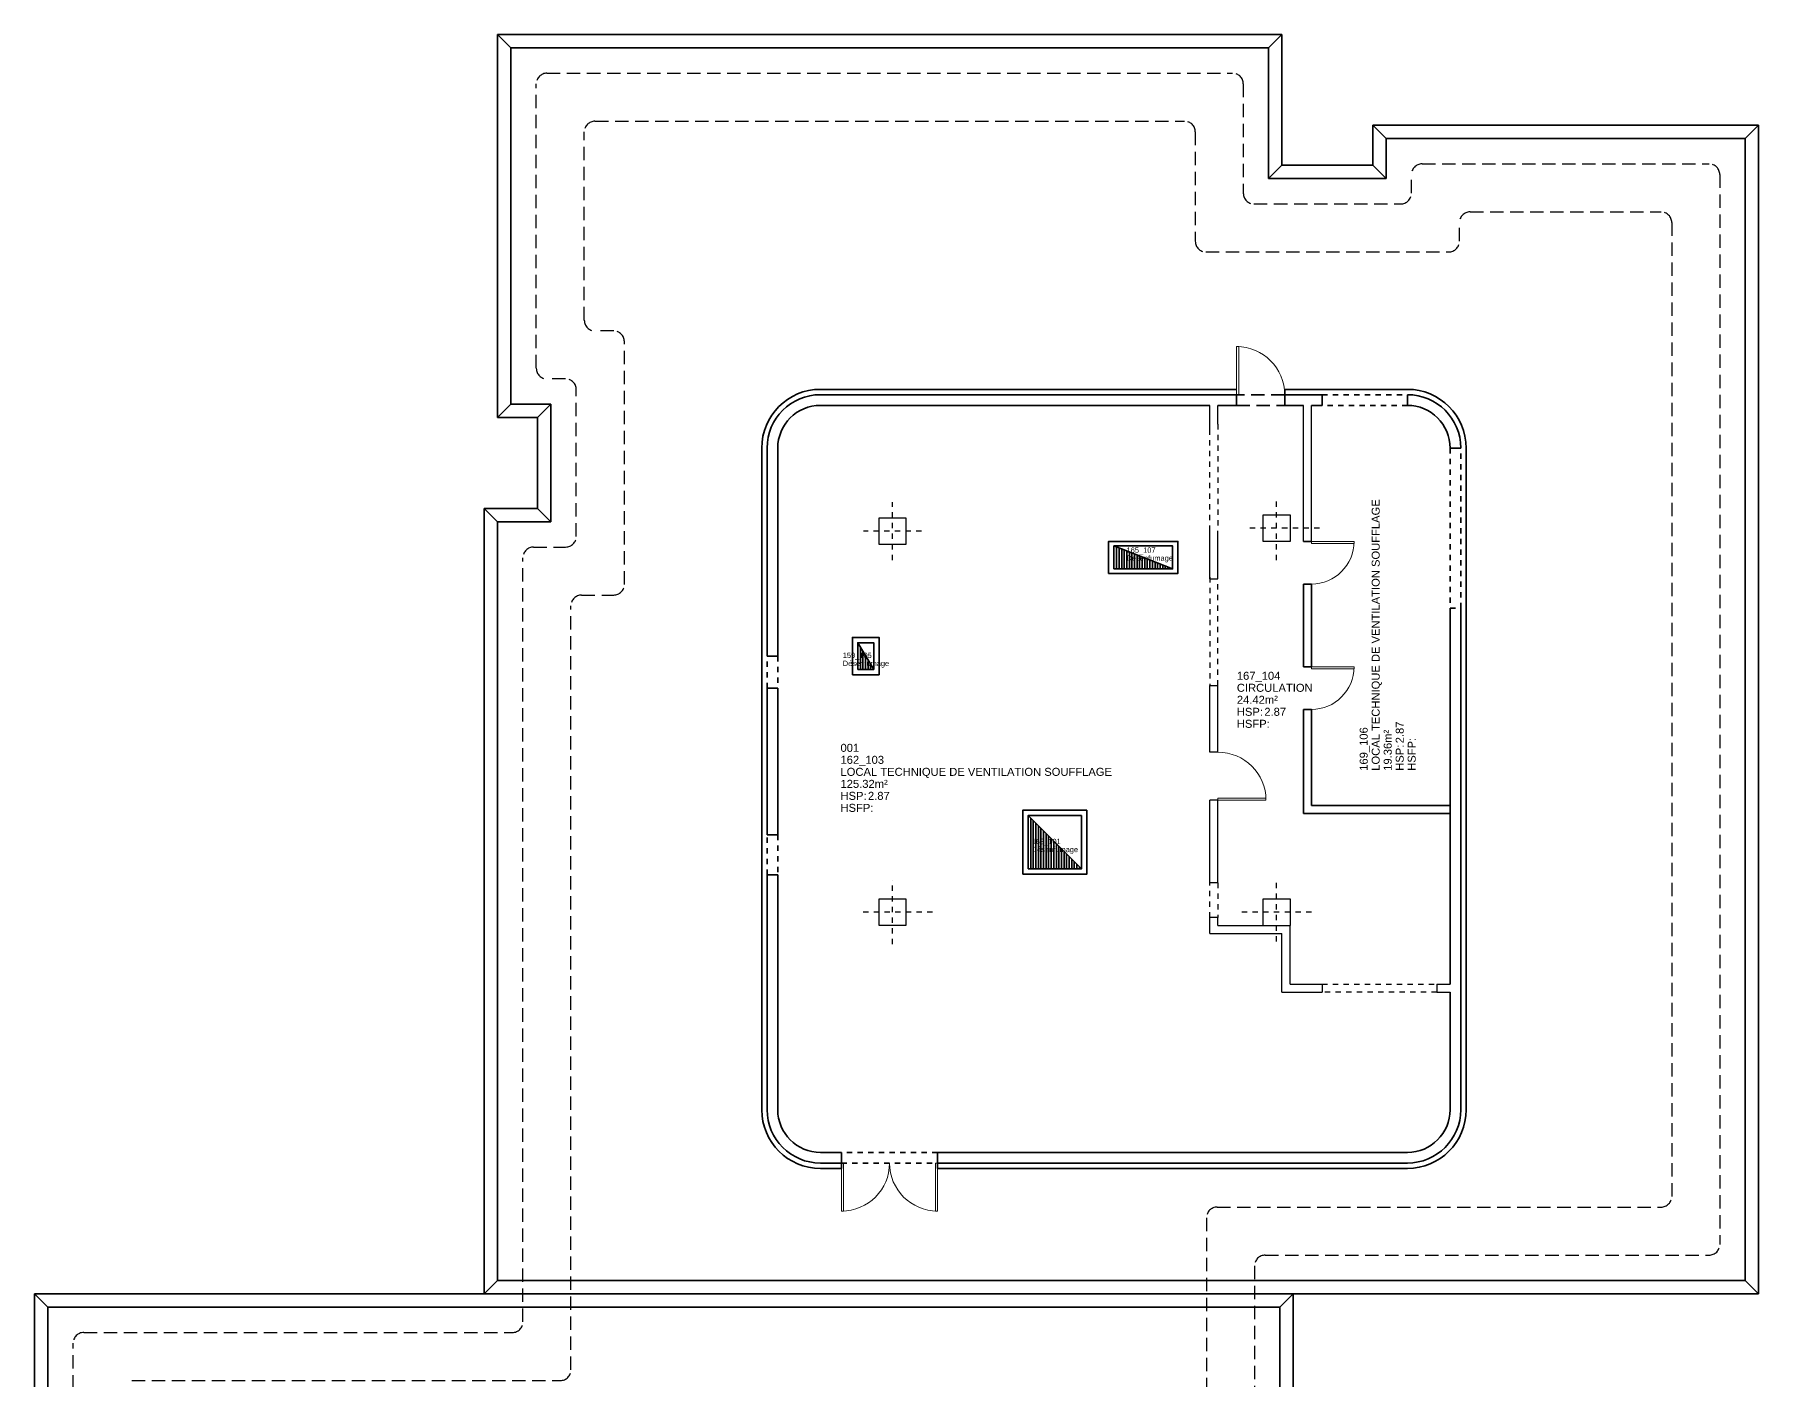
# Model space of a CAD drawing. Header units: metres. Extents: x -8 to 211, y -5 to 116.
# Drawn here: x 143.78 to 176.09, y 91.23 to 116.45 of the extents above; entities that cross this region are included whole.
import ezdxf

# ---------------------------------------------------------------- set-up
doc = ezdxf.new("R2010")
doc.units = ezdxf.units.M
doc.header["$LTSCALE"] = 0.5
doc.header["$MEASUREMENT"] = 0
for name, pattern in [('CACHÉ', [0.25, 0.125, -0.125]), ('DISCONTINU', [0.75, 0.5, -0.25]), ('POINTILLÉS', [0.1, 0.05, -0.05])]:
    doc.linetypes.add(name, pattern=pattern)
doc.layers.get('0').update_dxf_attribs({"linetype": 'CONTINUOUS'})
for name, color, linetype in [('001axes', 1, 'CACHÉ'), ('002 poteaux', 5, 'CONTINUOUS'), ('004 cloisons', 7, 'CONTINUOUS'), ('010 rails nacelle', 136, 'CONTINUOUS'), ('A_Etiqu_Gaine', 8, 'CONTINUOUS'), ('A_Etiqu_Gaine_ancien', 7, 'CONTINUOUS'), ('A_Etiqu_Gaine_code', 8, 'CONTINUOUS'), ('A_Etiqu_Local', 8, 'CONTINUOUS'), ('A_Etiqu_Local_ancien', 8, 'CONTINUOUS'), ('A_Etiqu_Local_HSP', 8, 'CONTINUOUS')]:
    doc.layers.add(name, color=color, linetype=linetype)
doc.layers.add('003 Mur porteur', color=7, linetype='CONTINUOUS', lineweight=35)
doc.layers.add('A_PORT', color=7, linetype='CONTINUOUS', lineweight=0)
doc.styles.add('Attribut', font='arial.ttf')

# ---------------------------------------------------------------- blocks, each defined once
blk = doc.blocks.new('A_Etiqu_Local')
at = {"style": 'Attribut', "flags": 1}
for tag, p in [('CODE_HOPITAL', (-0.446, 1.632)), ('CODE_SITE', (-0.446, 1.407)), ('CODE_BATIMENT', (-0.446, 1.182)), ('CODE_SECTEUR', (-0.446, 0.957)), ('CODE_ETAGE', (-0.446, 0.732)), ('SECTEUR_ACTIVITE', (-0.446, -1.068)), ('NOM_NORMALISE', (-0.446, -0.843)), ('SOUS_SECTEUR_ACTIVITE', (-0.446, -1.293)), ('VOLUME', (-0.446, -1.518)), ('SERVICE', (-0.446, -1.743)), ('CODE_UG', (-0.446, -1.968)), ('CODE_UA', (-0.446, -2.193)), ('CODE_POLE', (-0.446, -2.418)), ('OCCUPANT_EXTERNE', (-0.446, -2.643)), ('DISPONIBILITE', (-0.446, -2.868)), ('ACCES_HANDICAPES', (-0.446, -3.093)), ('NATURE_SOL', (-0.446, -3.318)), ('RISQUE_LABORATOIRE', (-0.446, -3.543)), ('AMIANTE', (-0.446, -3.768))]:
    blk.add_attdef(tag, p, '', height=0.15, dxfattribs=at)
at = {"layer": 'A_Etiqu_Local', "style": 'Attribut'}
for tag, p in [('CODE_PIECE', (-0.446, 0.282)), ('NOM_USAGE', (-0.446, 0.057)), ('SURFACE', (-0.446, -0.168))]:
    blk.add_attdef(tag, p, '', height=0.15, dxfattribs=at)
at = {"layer": 'A_Etiqu_Local_ancien', "style": 'Attribut'}
blk.add_attdef('CODE_PIECE_ANCIEN', (-0.446, 0.507), '', height=0.15, dxfattribs=at)
at = {"layer": 'A_Etiqu_Local_HSP', "style": 'Attribut'}
for s, p in [('HSP:', (-0.446, -0.393)), ('HSFP:', (-0.446, -0.618))]:
    blk.add_text(s, height=0.15, dxfattribs=at).set_placement(p)
for tag, p in [('HSP', (0.069, -0.393)), ('HSFP', (0.198, -0.618))]:
    blk.add_attdef(tag, p, '', height=0.15, dxfattribs=at)
blk = doc.blocks.new('A_Etiqu_Gaine')
at = {"style": 'Attribut', "flags": 1}
for tag, p in [('CODE_HOPITAL', (-0.432, 0.865)), ('CODE_SITE', (-0.432, 0.715)), ('CODE_BATIMENT', (-0.432, 0.565)), ('CODE_SECTEUR', (-0.432, 0.415)), ('CODE_ETAGE', (-0.432, 0.265)), ('NOM_NORMALISE', (-0.432, -0.335)), ('SECTEUR_ACTIVITE', (-0.432, -0.485)), ('SOUS_SECTEUR_ACTIVITE', (-0.432, -0.635)), ('SURFACE', (-0.432, -0.785)), ('CODE_UG', (-0.432, -0.935)), ('AMIANTE', (-0.432, -1.235)), ('CODE_POLE', (-0.432, -1.085))]:
    blk.add_attdef(tag, p, '', height=0.1, dxfattribs=at)
at = {"layer": 'A_Etiqu_Gaine', "style": 'Attribut'}
blk.add_attdef('NOM_USAGE', (-0.432, -0.185), '', height=0.1, dxfattribs=at)
at = {"layer": 'A_Etiqu_Gaine_ancien', "style": 'Attribut'}
blk.add_attdef('CODE_PIECE_ANCIEN', (-0.432, 0.115), '', height=0.1, dxfattribs=at)
at = {"layer": 'A_Etiqu_Gaine_code', "style": 'Attribut'}
blk.add_attdef('CODE_PIECE', (-0.432, -0.035), '', height=0.1, dxfattribs=at)

msp = doc.modelspace()

# ---------------------------------------------------------------- linework, layer by layer
at = {"layer": '001axes', "color": 8}
for p, q in [((159.864, 106.602), (159.864, 107.689)), ((167.064, 106.602), (167.064, 107.752)), ((160.614, 100.002), (159.314, 100.002)), ((167.714, 100.002), (166.414, 100.002))]:
    msp.add_line(p, q, dxfattribs=at)
at = {"layer": '001axes', "color": 8, "linetype": 'CACHÉ'}
for p, q in [((160.408, 107.146), (159.321, 107.146)), ((167.864, 107.202), (166.564, 107.202)), ((159.864, 99.402), (159.864, 100.602)), ((167.064, 99.452), (167.064, 100.552))]:
    msp.add_line(p, q, dxfattribs=at)
at = {"layer": '002 poteaux', "color": 8, "linetype": 'Continuous'}
msp.add_line((166.814, 99.752), (167.314, 99.752), dxfattribs=at)
for points in [[(160.114, 106.896), (159.614, 106.896), (159.614, 107.396), (160.114, 107.396)], [(167.314, 106.952), (166.814, 106.952), (166.814, 107.452), (167.314, 107.452)], [(160.114, 99.752), (159.614, 99.752), (159.614, 100.252), (160.114, 100.252)]]:
    msp.add_lwpolyline(points, close=True, dxfattribs=at)
msp.add_lwpolyline([(166.814, 99.752), (166.814, 100.252), (167.314, 100.252), (167.314, 99.752)], dxfattribs=at)
at = {"layer": '003 Mur porteur', "color": 8, "linetype": 'Continuous'}
for p, q in [((152.464, 116.452), (167.164, 116.452)), ((152.464, 109.272), (152.464, 116.452)), ((152.464, 116.452), (152.714, 116.202)), ((166.914, 116.202), (167.164, 116.452)), ((167.164, 116.452), (167.164, 114.002)), ((152.714, 116.202), (166.914, 116.202)), ((152.714, 109.522), (152.714, 116.202)), ((166.914, 116.202), (166.914, 113.752)), ((168.864, 114.752), (176.094, 114.752)), ((168.864, 114.752), (169.114, 114.502)), ((168.864, 114.002), (168.864, 114.752)), ((175.844, 114.502), (176.094, 114.752)), ((176.094, 114.752), (176.094, 92.852)), ((169.114, 114.502), (175.844, 114.502)), ((169.114, 113.752), (169.114, 114.502)), ((175.844, 114.502), (175.844, 93.102)), ((166.914, 113.752), (167.164, 114.002)), ((166.914, 113.752), (169.114, 113.752)), ((167.164, 114.002), (168.864, 114.002)), ((168.864, 114.002), (169.114, 113.752)), ((158.514, 109.802), (166.314, 109.802)), ((158.514, 109.702), (166.314, 109.702)), ((166.314, 109.702), (166.314, 109.502)), ((167.214, 109.802), (169.514, 109.802)), ((167.214, 109.702), (167.914, 109.702)), ((167.214, 109.502), (167.214, 109.702)), ((167.914, 109.702), (167.914, 109.502)), ((169.514, 109.702), (169.514, 109.502)), ((152.464, 109.272), (152.714, 109.522)), ((153.214, 109.272), (152.464, 109.272)), ((153.464, 109.522), (152.714, 109.522)), ((153.214, 109.272), (153.464, 109.522)), ((153.214, 109.272), (153.214, 107.572)), ((153.464, 107.322), (153.464, 109.522)), ((158.514, 109.502), (165.814, 109.502)), ((165.964, 109.502), (166.314, 109.502)), ((167.214, 109.502), (167.564, 109.502)), ((167.714, 109.502), (167.914, 109.502)), ((157.414, 108.702), (157.414, 96.302)), ((157.514, 108.702), (157.514, 104.802)), ((157.714, 108.702), (157.714, 104.802)), ((170.314, 108.702), (170.514, 108.702)), ((170.614, 96.302), (170.614, 108.702)), ((152.214, 92.852), (152.214, 107.572)), ((152.214, 107.572), (152.464, 107.322)), ((152.214, 107.572), (153.214, 107.572)), ((152.464, 93.102), (152.464, 107.322)), ((152.464, 107.322), (153.464, 107.322)), ((153.214, 107.572), (153.464, 107.322)), ((167.714, 106.952), (167.564, 106.952)), ((164.014, 106.867), (165.114, 106.437)), ((164.064, 106.437), (164.064, 106.848)), ((164.112, 106.437), (164.112, 106.829)), ((164.16, 106.437), (164.16, 106.81)), ((164.208, 106.437), (164.208, 106.79)), ((164.256, 106.437), (164.256, 106.773)), ((164.304, 106.437), (164.304, 106.754)), ((164.352, 106.437), (164.352, 106.735)), ((164.4, 106.437), (164.4, 106.716)), ((164.448, 106.437), (164.448, 106.698)), ((164.496, 106.437), (164.496, 106.679)), ((164.544, 106.437), (164.544, 106.66)), ((164.592, 106.437), (164.592, 106.641)), ((164.64, 106.437), (164.64, 106.622)), ((164.688, 106.437), (164.688, 106.604)), ((164.736, 106.437), (164.736, 106.585)), ((164.784, 106.437), (164.784, 106.566)), ((164.832, 106.437), (164.832, 106.547)), ((164.88, 106.437), (164.88, 106.529)), ((164.928, 106.437), (164.928, 106.51)), ((164.976, 106.437), (164.976, 106.491)), ((165.024, 106.437), (165.024, 106.472)), ((167.714, 106.152), (167.564, 106.152)), ((167.564, 104.602), (167.564, 106.152)), ((167.714, 104.602), (167.714, 106.152)), ((170.314, 98.652), (170.314, 105.702)), ((170.514, 96.302), (170.514, 105.702)), ((159.214, 105.052), (159.514, 104.552)), ((157.714, 104.802), (157.514, 104.802)), ((159.262, 104.552), (159.262, 104.972)), ((159.31, 104.552), (159.31, 104.892)), ((159.358, 104.552), (159.358, 104.802)), ((159.406, 104.552), (159.406, 104.732)), ((159.454, 104.552), (159.454, 104.652)), ((159.502, 104.552), (159.502, 104.572)), ((167.714, 104.602), (167.564, 104.602)), ((157.514, 104.202), (157.514, 101.452)), ((157.714, 104.202), (157.514, 104.202)), ((157.714, 104.202), (157.714, 101.452)), ((167.564, 101.852), (167.564, 103.802)), ((167.714, 103.802), (167.564, 103.802)), ((167.714, 102.002), (167.714, 103.802)), ((162.405, 101.814), (163.405, 100.814)), ((170.314, 101.852), (167.564, 101.852)), ((167.714, 102.002), (170.314, 102.002)), ((162.455, 100.814), (162.455, 101.764)), ((162.503, 100.814), (162.503, 101.716)), ((162.551, 100.814), (162.551, 101.668)), ((162.599, 100.814), (162.599, 101.62)), ((162.647, 100.814), (162.647, 101.572)), ((162.695, 100.814), (162.695, 101.524)), ((162.743, 100.814), (162.743, 101.477)), ((157.714, 101.452), (157.514, 101.452)), ((162.791, 100.814), (162.791, 101.429)), ((162.839, 100.814), (162.839, 101.381)), ((162.887, 100.814), (162.887, 101.333)), ((162.935, 100.814), (162.935, 101.285)), ((162.983, 100.814), (162.983, 101.237)), ((163.031, 100.814), (163.031, 101.189)), ((163.079, 100.814), (163.079, 101.141)), ((163.127, 100.814), (163.127, 101.093)), ((163.175, 100.814), (163.175, 101.045)), ((163.223, 100.814), (163.223, 100.997)), ((163.271, 100.814), (163.271, 100.949)), ((163.319, 100.814), (163.319, 100.901)), ((163.369, 100.814), (163.369, 100.851)), ((157.514, 100.702), (157.514, 96.302)), ((157.714, 100.702), (157.514, 100.702)), ((157.714, 100.702), (157.714, 96.302)), ((170.314, 96.302), (170.314, 98.502)), ((158.514, 95.502), (158.909, 95.502)), ((158.909, 95.502), (158.909, 95.202)), ((160.709, 95.502), (169.514, 95.502)), ((160.709, 95.202), (160.709, 95.502)), ((158.514, 95.302), (158.909, 95.302)), ((158.514, 95.202), (158.909, 95.202)), ((160.709, 95.302), (169.514, 95.302)), ((160.709, 95.202), (169.514, 95.202)), ((152.214, 92.852), (152.464, 93.102)), ((175.844, 93.102), (152.464, 93.102)), ((175.844, 93.102), (176.094, 92.852)), ((143.784, 78.152), (143.784, 92.852)), ((143.784, 92.852), (176.094, 92.852)), ((143.784, 92.852), (144.034, 92.602)), ((167.374, 92.852), (167.124, 92.602)), ((167.374, 92.852), (167.374, 60.624)), ((144.034, 78.402), (144.034, 92.602)), ((144.034, 92.602), (167.124, 92.602)), ((167.124, 92.602), (167.124, 56.532))]:
    msp.add_line(p, q, dxfattribs=at)
at = {"layer": '003 Mur porteur', "color": 8, "linetype": 'DISCONTINU'}
for p, q in [((167.214, 109.702), (166.314, 109.702)), ((166.314, 109.502), (167.214, 109.502))]:
    msp.add_line(p, q, dxfattribs=at)
at = {"layer": '003 Mur porteur', "color": 8, "linetype": 'POINTILLÉS'}
msp.add_line((167.214, 109.802), (167.214, 109.702), dxfattribs=at)
at = {"layer": '003 Mur porteur', "color": 8, "linetype": 'CACHÉ'}
for p, q in [((167.914, 109.702), (169.514, 109.702)), ((169.514, 109.502), (167.914, 109.502)), ((170.314, 108.702), (170.314, 105.702)), ((170.514, 105.702), (170.514, 108.702)), ((170.314, 105.702), (170.514, 105.702)), ((157.514, 104.202), (157.514, 104.952)), ((157.714, 104.802), (157.714, 104.202)), ((157.514, 100.702), (157.514, 101.452)), ((157.714, 101.452), (157.714, 100.702)), ((160.709, 95.502), (158.909, 95.502)), ((158.909, 95.302), (160.709, 95.302))]:
    msp.add_line(p, q, dxfattribs=at)
at = {"layer": '003 Mur porteur', "color": 8, "linetype": 'Continuous'}
for points in [[(163.914, 106.352), (163.914, 106.952), (165.214, 106.952), (165.214, 106.352)], [(164.014, 106.437), (164.014, 106.867), (165.114, 106.867), (165.114, 106.437)], [(159.114, 104.452), (159.114, 105.152), (159.614, 105.152), (159.614, 104.452)], [(159.214, 104.552), (159.214, 105.052), (159.514, 105.052), (159.514, 104.552)], [(162.305, 100.714), (162.305, 101.914), (163.505, 101.914), (163.505, 100.714)], [(162.405, 100.814), (162.405, 101.814), (163.405, 101.814), (163.405, 100.814)]]:
    msp.add_lwpolyline(points, close=True, dxfattribs=at)
for centre, radius, start, end in [((158.514, 108.702), 1.1, 90, 180), ((158.514, 108.702), 1, 90, 180), ((169.514, 108.702), 1.1, 0, 90), ((169.514, 108.702), 1, 360, 90), ((158.514, 108.702), 0.8, 90, 180), ((169.514, 108.702), 0.8, 360, 90), ((158.514, 96.302), 1.1, 180, 270), ((158.514, 96.302), 1, 180, 270), ((158.514, 96.302), 0.8, 180, 270), ((169.514, 96.302), 1.1, 270, 0), ((169.514, 96.302), 1, 270, 0), ((169.514, 96.302), 0.8, 270, 0)]:
    msp.add_arc(centre, radius, start, end, dxfattribs=at)
at = {"layer": '004 cloisons', "color": 8, "linetype": 'Continuous'}
for p, q in [((165.814, 109.045), (165.814, 109.502)), ((165.964, 109.152), (165.964, 109.502)), ((167.564, 106.952), (167.564, 109.502)), ((167.714, 106.952), (167.714, 109.502)), ((165.814, 106.252), (165.814, 107.152)), ((165.964, 106.252), (165.964, 107.152)), ((165.814, 106.252), (165.964, 106.252)), ((165.814, 103.002), (165.814, 104.252)), ((165.814, 104.252), (165.964, 104.252)), ((165.964, 103.002), (165.964, 104.252)), ((165.964, 103.002), (165.814, 103.002)), ((165.964, 102.102), (165.814, 102.102)), ((165.814, 100.552), (165.814, 102.102)), ((165.964, 100.552), (165.964, 102.102)), ((165.964, 100.552), (165.814, 100.552)), ((165.814, 99.602), (165.814, 99.902)), ((165.964, 99.902), (165.814, 99.902)), ((165.964, 99.752), (165.964, 99.902)), ((165.814, 99.602), (167.164, 99.602)), ((165.964, 99.752), (166.814, 99.752)), ((167.164, 98.502), (167.164, 99.602)), ((167.314, 98.652), (167.314, 99.752)), ((167.314, 98.652), (167.914, 98.652)), ((167.914, 98.652), (167.914, 98.502)), ((170.064, 98.652), (170.064, 98.502)), ((170.064, 98.652), (170.314, 98.652)), ((167.164, 98.502), (167.914, 98.502)), ((170.064, 98.502), (170.314, 98.502))]:
    msp.add_line(p, q, dxfattribs=at)
at = {"layer": '004 cloisons', "color": 8, "linetype": 'CACHÉ'}
for p, q in [((165.814, 107.152), (165.814, 109.045)), ((165.964, 109.152), (165.964, 107.152)), ((165.814, 106.283), (165.814, 104.252)), ((165.964, 104.252), (165.964, 106.252)), ((165.814, 99.902), (165.814, 100.552)), ((165.964, 100.552), (165.964, 99.902)), ((167.914, 98.652), (170.064, 98.652)), ((170.064, 98.502), (167.914, 98.502))]:
    msp.add_line(p, q, dxfattribs=at)
at = {"layer": '010 rails nacelle', "color": 8, "linetype": 'DISCONTINU'}
for p, q in [((153.389, 115.727), (166.239, 115.727)), ((153.189, 110.197), (153.189, 115.527)), ((166.439, 115.527), (166.439, 113.477)), ((154.289, 114.827), (165.339, 114.827)), ((154.089, 111.097), (154.089, 114.627)), ((165.539, 114.627), (165.539, 112.577)), ((169.589, 113.477), (169.589, 113.827)), ((169.789, 114.027), (175.169, 114.027)), ((175.369, 113.827), (175.369, 93.777)), ((166.639, 113.277), (169.389, 113.277)), ((170.689, 113.127), (174.269, 113.127)), ((170.489, 112.577), (170.489, 112.927)), ((174.469, 112.927), (174.469, 94.677)), ((165.739, 112.377), (170.289, 112.377)), ((154.639, 110.897), (154.289, 110.897)), ((154.839, 106.147), (154.839, 110.697)), ((153.739, 109.997), (153.389, 109.997)), ((153.939, 107.047), (153.939, 109.797)), ((152.939, 92.327), (152.939, 106.647)), ((153.139, 106.847), (153.739, 106.847)), ((153.839, 91.427), (153.839, 105.747)), ((154.039, 105.947), (154.639, 105.947)), ((165.949, 94.477), (174.269, 94.477)), ((165.749, 94.277), (165.74, 74.784)), ((166.649, 93.377), (166.636, 66.688)), ((166.849, 93.577), (175.169, 93.577)), ((144.709, 92.127), (152.739, 92.127)), ((144.509, 79.077), (144.509, 91.927)), ((145.609, 91.227), (153.639, 91.227))]:
    msp.add_line(p, q, dxfattribs=at)
for centre, start, end in [((153.389, 115.527), 90, 180), ((166.239, 115.527), 0, 90), ((154.289, 114.627), 90, 180), ((165.339, 114.627), 0, 90), ((169.789, 113.827), 90, 180), ((175.169, 113.827), 0, 90), ((166.639, 113.477), 180, 270), ((169.389, 113.477), 270, 0), ((170.689, 112.927), 90, 180), ((174.269, 112.927), 0, 90), ((165.739, 112.577), 180, 270), ((170.289, 112.577), 270, 0), ((154.289, 111.097), 180, 270), ((154.639, 110.697), 0, 90), ((153.389, 110.197), 180, 270), ((153.739, 109.797), 0, 90), ((153.739, 107.047), 270, 0), ((153.139, 106.647), 90, 180), ((154.639, 106.147), 270, 0), ((154.039, 105.747), 90, 180), ((174.269, 94.677), 270, 0), ((165.949, 94.277), 90, 179.9734), ((175.169, 93.777), 270, 0), ((166.849, 93.377), 90, 179.9726), ((144.709, 91.927), 90, 180), ((152.739, 92.327), 270, 0), ((153.639, 91.427), 270, 0)]:
    msp.add_arc(centre, 0.2, start, end, dxfattribs=at)
at = {"layer": 'A_PORT', "color": 8, "linetype": 'Continuous'}
for points in [[(166.314, 109.702), (166.314, 110.602), (166.354, 110.602), (166.354, 109.702)], [(167.714, 106.952), (168.514, 106.952), (168.514, 106.912), (167.714, 106.912)], [(167.714, 104.602), (168.514, 104.602), (168.514, 104.562), (167.714, 104.562)], [(165.964, 102.102), (166.864, 102.102), (166.864, 102.142), (165.964, 102.142)], [(158.909, 95.302), (158.909, 94.402), (158.949, 94.402), (158.949, 95.302)], [(160.709, 95.302), (160.709, 94.402), (160.669, 94.402), (160.669, 95.302)]]:
    msp.add_lwpolyline(points, close=True, dxfattribs=at)
for centre, radius, start, end in [((166.314, 109.702), 0.9, 360, 90), ((167.714, 106.953), 0.801, 270, 0), ((167.714, 104.603), 0.801, 270, 0), ((165.964, 102.102), 0.9, 0, 90), ((158.909, 95.302), 0.9, 270, 0), ((160.709, 95.302), 0.9, 180, 270)]:
    msp.add_arc(centre, radius, start, end, dxfattribs=at)

# ---------------------------------------------------------------- block references
at = {"layer": 'A_Etiqu_Gaine', "color": 8}
for p, values in [((164.683, 106.774), {'CODE_PIECE': '165_107', 'NOM_USAGE': 'Désenfumage'}), ((159.364, 104.802), {'CODE_PIECE': '159_105', 'NOM_USAGE': 'Désenfumage'}), ((162.905, 101.314), {'CODE_PIECE': '163_101', 'NOM_USAGE': 'Désenfumage'})]:
    msp.add_blockref('A_Etiqu_Gaine', p, dxfattribs=at).add_auto_attribs(values)
at = {"layer": 'A_Etiqu_Local', "color": 8, "rotation": 90}
msp.add_blockref('A_Etiqu_Local', (169.052, 103.1), dxfattribs=at).add_auto_attribs({'CODE_PIECE': '169_106', 'NOM_USAGE': 'LOCAL TECHNIQUE DE VENTILATION SOUFFLAGE', 'SURFACE': '19.36m²', 'HSP': '2.87'})
at = {"layer": 'A_Etiqu_Local', "color": 8}
for p, values in [((166.764, 104.077), {'CODE_PIECE': '167_104', 'NOM_USAGE': 'CIRCULATION', 'SURFACE': '24.42m²', 'HSP': '2.87'}), ((159.336, 102.502), {'CODE_PIECE': '162_103', 'CODE_PIECE_ANCIEN': '001', 'NOM_USAGE': 'LOCAL TECHNIQUE DE VENTILATION SOUFFLAGE', 'SURFACE': '125.32m²', 'HSP': '2.87'})]:
    msp.add_blockref('A_Etiqu_Local', p, dxfattribs=at).add_auto_attribs(values)

doc.saveas('drawing.dxf')
